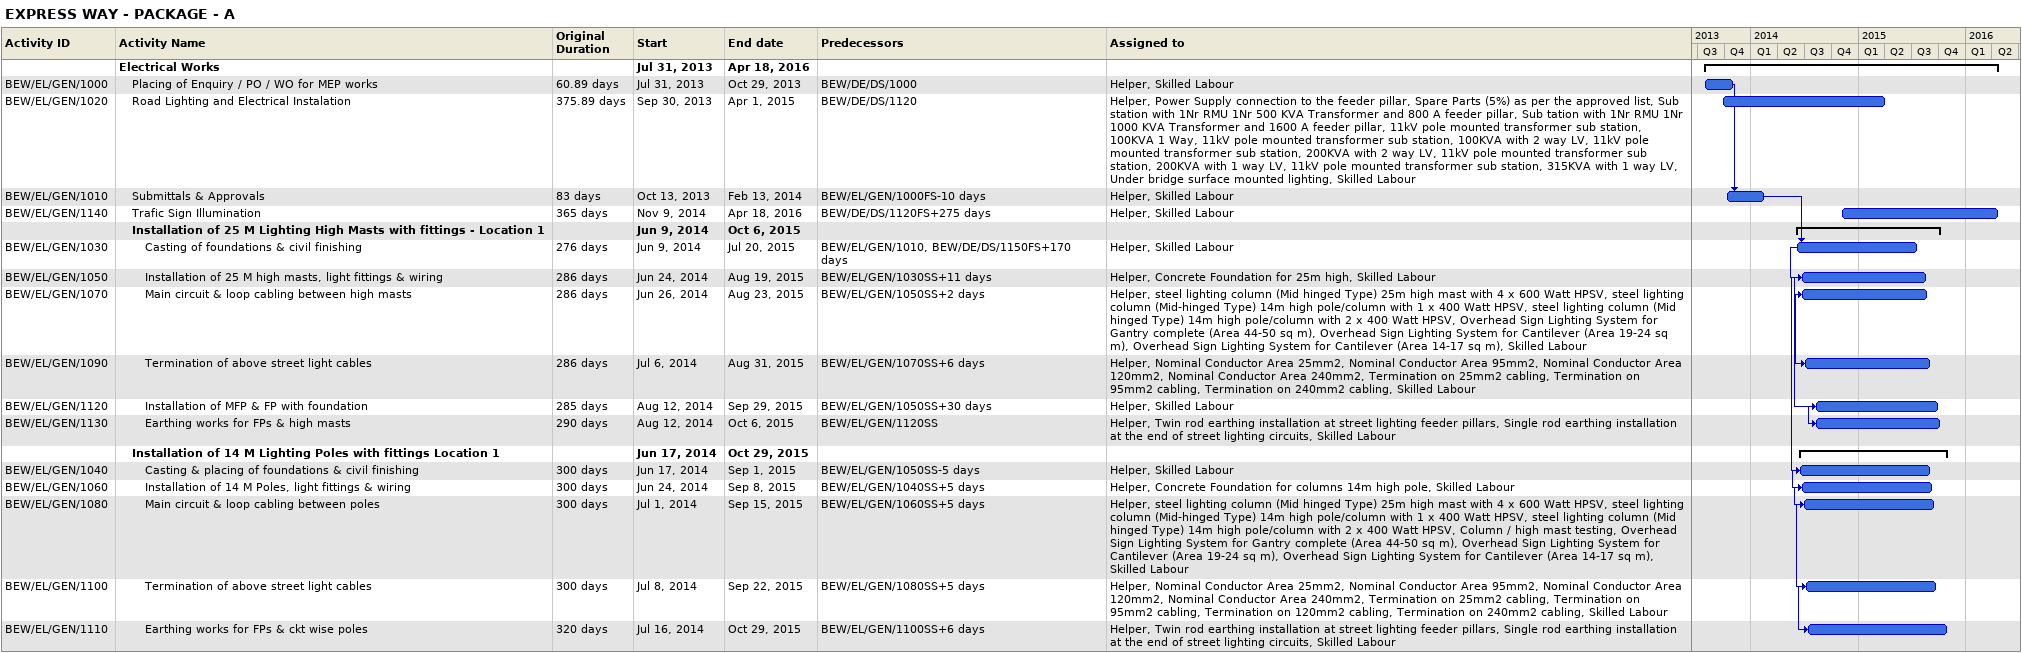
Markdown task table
EXPRESS WAY - PACKAGE - A

| ID | Level | Task | Original duration | Start | Finish | Predecessors | Resources |
|---|---|---|---|---|---|---|---|
|  | 1 | **Electrical Works** |  | 2013-07-31 | 2016-04-18 |  |  |
| BEW/EL/GEN/1000 | 2 | Placing of Enquiry / PO / WO for MEP works | 60.89d | 2013-07-31 | 2013-10-29 | BEW/DE/DS/1000 | Helper, Skilled Labour |
| BEW/EL/GEN/1020 | 2 | Road Lighting and Electrical Instalation | 375.89d | 2013-09-30 | 2015-04-01 | BEW/DE/DS/1120 | Helper, Power Supply connection to the feeder pillar, Spare Parts (5%) as per the approved list, Sub station with 1Nr RMU 1Nr 500 KVA Transformer and 800 A feeder pillar, Sub tation with 1Nr RMU 1Nr 1000 KVA Transformer and 1600 A feeder pillar, 11kV pole mounted transformer sub station, 100KVA 1 Way, 11kV pole mounted transformer sub station, 100KVA with 2 way LV, 11kV pole mounted transformer sub station, 200KVA with 2 way LV, 11kV pole mounted transformer sub station, 200KVA with 1 way LV, 11kV pole mounted transformer sub station, 315KVA with 1 way LV, Under bridge surface mounted lighting, Skilled Labour |
| BEW/EL/GEN/1010 | 2 | Submittals & Approvals | 83d | 2013-10-13 | 2014-02-13 | BEW/EL/GEN/1000FS-10d | Helper, Skilled Labour |
| BEW/EL/GEN/1140 | 2 | Trafic Sign Illumination | 365d | 2014-11-09 | 2016-04-18 | BEW/DE/DS/1120FS+275d | Helper, Skilled Labour |
|  | 2 | **Installation of 25 M Lighting High Masts with fittings - Location 1** |  | 2014-06-09 | 2015-10-06 |  |  |
| BEW/EL/GEN/1030 | 3 | Casting of foundations & civil finishing | 276d | 2014-06-09 | 2015-07-20 | BEW/EL/GEN/1010, BEW/DE/DS/1150FS+170d | Helper, Skilled Labour |
| BEW/EL/GEN/1050 | 3 | Installation of 25 M high masts, light fittings & wiring | 286d | 2014-06-24 | 2015-08-19 | BEW/EL/GEN/1030SS+11d | Helper, Concrete Foundation for 25m high, Skilled Labour |
| BEW/EL/GEN/1070 | 3 | Main circuit & loop cabling between high masts | 286d | 2014-06-26 | 2015-08-23 | BEW/EL/GEN/1050SS+2d | Helper, steel lighting column (Mid hinged Type) 25m high mast with 4 x 600 Watt HPSV, steel lighting column (Mid-hinged Type) 14m high pole/column with 1 x 400 Watt HPSV, steel lighting column (Mid hinged Type) 14m high pole/column with 2 x 400 Watt HPSV, Overhead Sign Lighting System for Gantry complete (Area 44-50 sq m), Overhead Sign Lighting System for Cantilever (Area 19-24 sq m), Overhead Sign Lighting System for Cantilever (Area 14-17 sq m), Skilled Labour |
| BEW/EL/GEN/1090 | 3 | Termination of above street light cables | 286d | 2014-07-06 | 2015-08-31 | BEW/EL/GEN/1070SS+6d | Helper, Nominal Conductor Area 25mm2, Nominal Conductor Area 95mm2, Nominal Conductor Area 120mm2, Nominal Conductor Area 240mm2, Termination on 25mm2 cabling, Termination on 95mm2 cabling, Termination on 240mm2 cabling, Skilled Labour |
| BEW/EL/GEN/1120 | 3 | Installation of MFP & FP with foundation | 285d | 2014-08-12 | 2015-09-29 | BEW/EL/GEN/1050SS+30d | Helper, Skilled Labour |
| BEW/EL/GEN/1130 | 3 | Earthing works for FPs & high masts | 290d | 2014-08-12 | 2015-10-06 | BEW/EL/GEN/1120SS | Helper, Twin rod earthing installation at street lighting feeder pillars, Single rod earthing installation at the end of street lighting circuits, Skilled Labour |
|  | 2 | **Installation of 14 M Lighting Poles with fittings Location 1** |  | 2014-06-17 | 2015-10-29 |  |  |
| BEW/EL/GEN/1040 | 3 | Casting & placing of foundations & civil finishing | 300d | 2014-06-17 | 2015-09-01 | BEW/EL/GEN/1050SS-5d | Helper, Skilled Labour |
| BEW/EL/GEN/1060 | 3 | Installation of 14 M Poles, light fittings & wiring | 300d | 2014-06-24 | 2015-09-08 | BEW/EL/GEN/1040SS+5d | Helper, Concrete Foundation for columns 14m high pole, Skilled Labour |
| BEW/EL/GEN/1080 | 3 | Main circuit & loop cabling between poles | 300d | 2014-07-01 | 2015-09-15 | BEW/EL/GEN/1060SS+5d | Helper, steel lighting column (Mid hinged Type) 25m high mast with 4 x 600 Watt HPSV, steel lighting column (Mid-hinged Type) 14m high pole/column with 1 x 400 Watt HPSV, steel lighting column (Mid hinged Type) 14m high pole/column with 2 x 400 Watt HPSV, Column / high mast testing, Overhead Sign Lighting System for Gantry complete (Area 44-50 sq m), Overhead Sign Lighting System for Cantilever (Area 19-24 sq m), Overhead Sign Lighting System for Cantilever (Area 14-17 sq m), Skilled Labour |
| BEW/EL/GEN/1100 | 3 | Termination of above street light cables | 300d | 2014-07-08 | 2015-09-22 | BEW/EL/GEN/1080SS+5d | Helper, Nominal Conductor Area 25mm2, Nominal Conductor Area 95mm2, Nominal Conductor Area 120mm2, Nominal Conductor Area 240mm2, Termination on 25mm2 cabling, Termination on 95mm2 cabling, Termination on 120mm2 cabling, Termination on 240mm2 cabling, Skilled Labour |
| BEW/EL/GEN/1110 | 3 | Earthing works for FPs & ckt wise poles | 320d | 2014-07-16 | 2015-10-29 | BEW/EL/GEN/1100SS+6d | Helper, Twin rod earthing installation at street lighting feeder pillars, Single rod earthing installation at the end of street lighting circuits, Skilled Labour |
